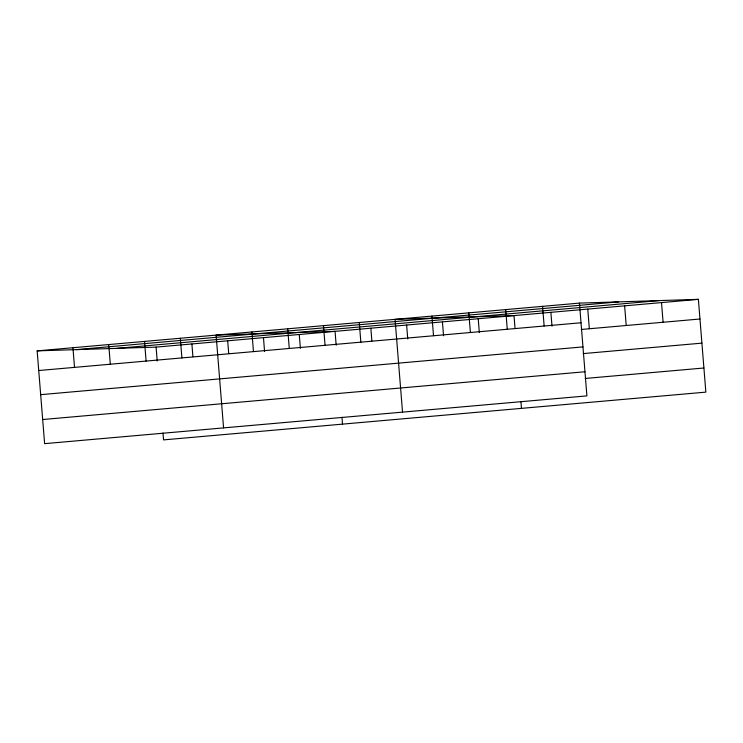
<?xml version="1.0" encoding="UTF-8"?>
<svg xmlns="http://www.w3.org/2000/svg" width="743" height="743" viewBox="0 0 743 743"><rect width="100%" height="100%" fill="white"/><g stroke="black" fill="none" stroke-linecap="round" stroke-linejoin="round"><path stroke-width="1.11" d="M579.438 303.107L586.905 395.889L44.617 443.655L37.15 350.872L579.438 303.107L698.383 299.345L705.85 392.128L163.562 439.893L163.005 433.002M76.399 349.628L618.687 301.872M116.846 348.356L659.134 300.59M37.15 350.872L156.095 347.111L698.383 299.345M38.729 370.534L581.017 322.768M581.277 329.465L699.971 319.007M40.67 394.663L582.958 346.897M583.218 353.594L701.912 343.136M42.676 419.526L584.964 371.76M585.215 378.456L703.909 367.999M661.511 302.596L663.09 322.258M624.631 305.847L626.219 325.508M587.759 309.097L589.338 328.75M550.879 312.339L552.003 326.223M542.566 306.357L544.145 326.019M515.029 328.313L514.007 315.589L395.062 319.351L402.53 412.124M520.917 401.471L521.475 408.371M505.686 309.608L507.265 329.26M478.213 318.738L479.337 332.623M468.814 312.849L470.393 332.511M442.429 321.895L443.543 335.771M431.934 316.1L433.522 335.762M406.635 325.044L407.749 338.919M370.841 328.202L371.862 340.916M359.268 322.499L360.847 342.161M336.17 345.226L335.056 331.35L216.102 335.112L223.569 427.894M341.966 417.241L342.514 424.132M323.474 325.648L325.062 345.309M299.262 334.499L300.376 348.383M287.69 328.805L289.268 348.467M263.468 337.656L264.582 351.532M251.896 331.954L253.474 351.615M227.683 340.805L228.705 353.529M191.889 343.963L192.911 356.677M180.317 338.26L181.896 357.922M156.095 347.111L157.21 360.987M144.523 341.409L146.102 361.07M108.729 344.566L110.317 364.228M72.944 347.715L74.523 367.376"/></g></svg>
